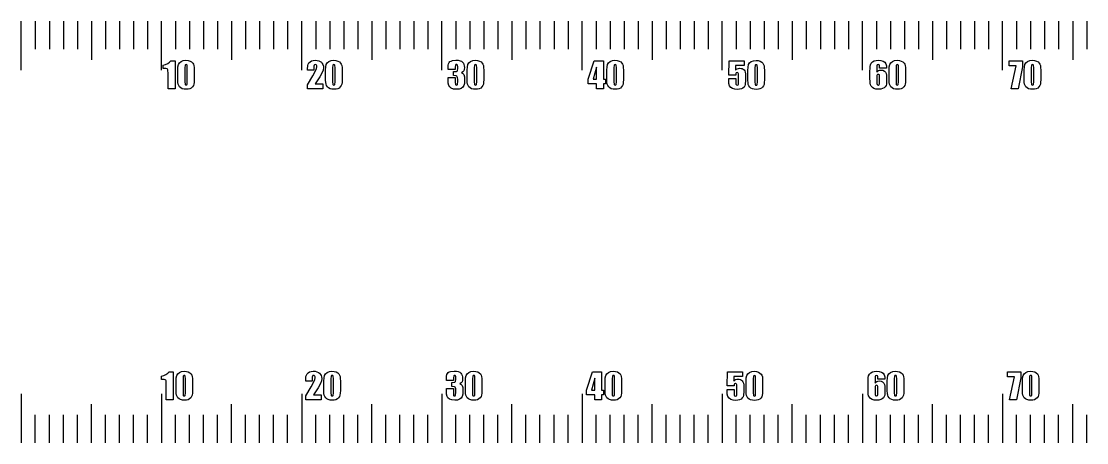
# Model space of a CAD drawing. Header units: millimetres. Extents: x -73 to 81, y -16 to 70.
# Drawn here: x -73 to 3, y 39.9 to 70 of the extents above; entities that cross this region are included whole.
import ezdxf

# ---------------------------------------------------------------- set-up
doc = ezdxf.new("R2010")
doc.units = ezdxf.units.MM
doc.layers.get('0').update_dxf_attribs({"color": 13})

msp = doc.modelspace()

# ---------------------------------------------------------------- linework, layer by layer
for points in [[(-73, 66.5), (-73, 70)], [(-72, 70), (-72, 68)], [(-71, 70), (-71, 68)], [(-70, 70), (-70, 68)], [(-69, 70), (-69, 68)], [(-68, 70), (-68, 67.25)], [(-67, 70), (-67, 68)], [(-66, 70), (-66, 68)], [(-65, 70), (-65, 68)], [(-64, 70), (-64, 68)], [(-63, 66.5), (-63, 69.95), (-63, 70)], [(-62, 70), (-62, 68)], [(-61, 70), (-61, 68)], [(-60, 70), (-60, 68)], [(-59, 70), (-59, 68)], [(-58, 70), (-58, 67.25)], [(-57, 70), (-57, 68)], [(-56, 70), (-56, 68)], [(-55, 70), (-55, 68)], [(-54, 70), (-54, 68)], [(-53, 66.5), (-53, 70)], [(-52, 70), (-52, 68)], [(-51, 70), (-51, 68)], [(-50, 70), (-50, 68)], [(-49, 70), (-49, 68)], [(-48, 70), (-48, 67.25)], [(-47, 70), (-47, 68)], [(-46, 70), (-46, 68)], [(-45, 70), (-45, 68)], [(-44, 70), (-44, 68)], [(-43, 66.5), (-43, 70)], [(-42, 70), (-42, 68)], [(-41, 70), (-41, 68)], [(-40, 70), (-40, 68)], [(-39, 70), (-39, 68)], [(-38, 70), (-38, 67.25)], [(-37, 70), (-37, 68)], [(-36, 70), (-36, 68)], [(-35, 70), (-35, 68)], [(-34, 70), (-34, 68)], [(-33, 66.5), (-33, 70)], [(-32, 70), (-32, 68)], [(-31, 70), (-31, 68)], [(-30, 70), (-30, 68)], [(-29, 70), (-29, 68)], [(-28, 70), (-28, 67.25)], [(-27, 70), (-27, 68)], [(-26, 70), (-26, 68)], [(-25, 70), (-25, 68)], [(-24, 70), (-24, 68)], [(-23, 66.5), (-23, 70)], [(-22, 70), (-22, 68)], [(-21, 70), (-21, 68)], [(-20, 70), (-20, 68)], [(-19, 70), (-19, 68)], [(-18, 70), (-18, 67.25)], [(-17, 70), (-17, 68)], [(-16, 70), (-16, 68)], [(-15, 70), (-15, 68)], [(-14, 70), (-14, 68)], [(-13, 66.5), (-13, 70)], [(-12, 70), (-12, 68)], [(-11, 70), (-11, 68)], [(-10, 70), (-10, 68)], [(-9, 70), (-9, 68)], [(-8, 70), (-8, 67.25)], [(-7, 70), (-7, 68)], [(-6, 70), (-6, 68)], [(-5, 70), (-5, 68)], [(-4, 70), (-4, 68)], [(-3, 66.5), (-3, 70)], [(-2, 70), (-2, 68)], [(-1, 70), (-1, 68)], [(0, 70), (0, 68)], [(1, 70), (1, 68)], [(2, 70), (2, 67.25)], [(3, 70), (3, 68)], [(-73, 43.4), (-73, 39.95), (-73, 39.9)], [(-63, 43.4), (-63, 39.9)], [(-53, 43.4), (-53, 39.9)], [(-43, 43.4), (-43, 39.9)], [(-33, 43.4), (-33, 39.9)], [(-23, 43.4), (-23, 39.9)], [(-13, 43.4), (-13, 39.9)], [(-3, 43.4), (-3, 39.9)], [(-68, 39.9), (-68, 42.65)], [(-58, 39.9), (-58, 42.65)], [(-48, 39.9), (-48, 42.65)], [(-38, 39.9), (-38, 42.65)], [(-28, 39.9), (-28, 42.65)], [(-18, 39.9), (-18, 42.65)], [(-8, 39.9), (-8, 42.65)], [(2, 39.9), (2, 42.65)], [(-72, 39.9), (-72, 41.9)], [(-71, 39.9), (-71, 41.9)], [(-70, 39.9), (-70, 41.9)], [(-69, 39.9), (-69, 41.9)], [(-67, 39.9), (-67, 41.9)], [(-66, 39.9), (-66, 41.9)], [(-65, 39.9), (-65, 41.9)], [(-64, 39.9), (-64, 41.9)], [(-62, 39.9), (-62, 41.9)], [(-61, 39.9), (-61, 41.9)], [(-60, 39.9), (-60, 41.9)], [(-59, 39.9), (-59, 41.9)], [(-57, 39.9), (-57, 41.9)], [(-56, 39.9), (-56, 41.9)], [(-55, 39.9), (-55, 41.9)], [(-54, 39.9), (-54, 41.9)], [(-52, 39.9), (-52, 41.9)], [(-51, 39.9), (-51, 41.9)], [(-50, 39.9), (-50, 41.9)], [(-49, 39.9), (-49, 41.9)], [(-47, 39.9), (-47, 41.9)], [(-46, 39.9), (-46, 41.9)], [(-45, 39.9), (-45, 41.9)], [(-44, 39.9), (-44, 41.9)], [(-42, 39.9), (-42, 41.9)], [(-41, 39.9), (-41, 41.9)], [(-40, 39.9), (-40, 41.9)], [(-39, 39.9), (-39, 41.9)], [(-37, 39.9), (-37, 41.9)], [(-36, 39.9), (-36, 41.9)], [(-35, 39.9), (-35, 41.9)], [(-34, 39.9), (-34, 41.9)], [(-32, 39.9), (-32, 41.9)], [(-31, 39.9), (-31, 41.9)], [(-30, 39.9), (-30, 41.9)], [(-29, 39.9), (-29, 41.9)], [(-27, 39.9), (-27, 41.9)], [(-26, 39.9), (-26, 41.9)], [(-25, 39.9), (-25, 41.9)], [(-24, 39.9), (-24, 41.9)], [(-22, 39.9), (-22, 41.9)], [(-21, 39.9), (-21, 41.9)], [(-20, 39.9), (-20, 41.9)], [(-19, 39.9), (-19, 41.9)], [(-17, 39.9), (-17, 41.9)], [(-16, 39.9), (-16, 41.9)], [(-15, 39.9), (-15, 41.9)], [(-14, 39.9), (-14, 41.9)], [(-12, 39.9), (-12, 41.9)], [(-11, 39.9), (-11, 41.9)], [(-10, 39.9), (-10, 41.9)], [(-9, 39.9), (-9, 41.9)], [(-7, 39.9), (-7, 41.9)], [(-6, 39.9), (-6, 41.9)], [(-5, 39.9), (-5, 41.9)], [(-4, 39.9), (-4, 41.9)], [(-2, 39.9), (-2, 41.9)], [(-1, 39.9), (-1, 41.9)], [(0, 39.9), (0, 41.9)], [(1, 39.9), (1, 41.9)], [(3, 39.9), (3, 41.9)]]:
    msp.add_lwpolyline(points)
for points in [[(-62.563, 66.573), (-62.603, 66.602), (-62.684, 66.62), (-62.826, 66.626), (-62.875, 66.626), (-62.875, 66.86), (-62.705, 66.909), (-62.557, 66.979), (-62.43, 67.069), (-62.326, 67.18), (-62.032, 67.18), (-62.032, 65.18), (-62.531, 65.18), (-62.531, 66.252), (-62.542, 66.531)], [(-60.717, 66.932), (-60.683, 66.834), (-60.666, 66.699), (-60.66, 66.503), (-60.66, 65.836), (-60.667, 65.639), (-60.685, 65.505), (-60.723, 65.404), (-60.788, 65.311), (-60.874, 65.233), (-60.975, 65.181), (-61.092, 65.151), (-61.221, 65.142), (-61.385, 65.152), (-61.519, 65.183), (-61.626, 65.236), (-61.708, 65.312), (-61.768, 65.402), (-61.808, 65.497), (-61.83, 65.622), (-61.838, 65.805), (-61.838, 66.503), (-61.826, 66.744), (-61.79, 66.915), (-61.719, 67.039), (-61.601, 67.135), (-61.445, 67.197), (-61.258, 67.218), (-61.103, 67.204), (-60.964, 67.161), (-60.851, 67.097), (-60.77, 67.02)], [(-61.296, 65.458), (-61.25, 65.449), (-61.204, 65.46), (-61.177, 65.491), (-61.16, 65.68), (-61.16, 66.671), (-61.175, 66.87), (-61.201, 66.901), (-61.247, 66.911), (-61.293, 66.9), (-61.321, 66.868), (-61.339, 66.671), (-61.339, 65.695), (-61.322, 65.485)], [(-51.976, 66.901), (-52.026, 66.911), (-52.076, 66.899), (-52.111, 66.866), (-52.132, 66.8), (-52.138, 66.689), (-52.138, 66.499), (-52.586, 66.499), (-52.586, 66.572), (-52.568, 66.837), (-52.538, 66.933), (-52.483, 67.028), (-52.405, 67.11), (-52.306, 67.17), (-52.187, 67.206), (-52.046, 67.218), (-51.906, 67.209), (-51.784, 67.181), (-51.681, 67.135), (-51.596, 67.071), (-51.529, 66.992), (-51.481, 66.903), (-51.453, 66.805), (-51.443, 66.697), (-51.464, 66.52), (-51.529, 66.334), (-51.698, 66.035), (-52.035, 65.521), (-51.487, 65.521), (-51.487, 65.18), (-52.586, 65.18), (-52.585, 65.465), (-52.196, 66.111), (-52.005, 66.453), (-51.936, 66.622), (-51.913, 66.749), (-51.92, 66.82), (-51.941, 66.87)], [(-50.172, 66.932), (-50.139, 66.834), (-50.122, 66.699), (-50.116, 66.503), (-50.116, 65.836), (-50.122, 65.639), (-50.141, 65.505), (-50.179, 65.404), (-50.243, 65.311), (-50.329, 65.233), (-50.431, 65.181), (-50.548, 65.151), (-50.677, 65.142), (-50.841, 65.152), (-50.975, 65.183), (-51.081, 65.236), (-51.164, 65.312), (-51.224, 65.402), (-51.264, 65.497), (-51.286, 65.622), (-51.294, 65.805), (-51.294, 66.503), (-51.282, 66.744), (-51.246, 66.915), (-51.175, 67.039), (-51.057, 67.135), (-50.901, 67.197), (-50.714, 67.218), (-50.558, 67.204), (-50.42, 67.161), (-50.307, 67.097), (-50.226, 67.02)], [(-50.751, 65.458), (-50.705, 65.449), (-50.659, 65.46), (-50.633, 65.491), (-50.615, 65.68), (-50.615, 66.671), (-50.631, 66.87), (-50.657, 66.901), (-50.703, 66.911), (-50.749, 66.9), (-50.777, 66.868), (-50.794, 66.671), (-50.794, 65.695), (-50.778, 65.485)], [(-41.921, 66.902), (-41.961, 66.911), (-42.004, 66.902), (-42.032, 66.875), (-42.051, 66.725), (-42.051, 66.561), (-42.55, 66.561), (-42.55, 66.731), (-42.542, 66.863), (-42.517, 66.972), (-42.476, 67.057), (-42.419, 67.119), (-42.344, 67.163), (-42.25, 67.194), (-42.003, 67.219), (-41.839, 67.211), (-41.703, 67.185), (-41.596, 67.141), (-41.519, 67.08), (-41.463, 67.003), (-41.423, 66.913), (-41.399, 66.81), (-41.391, 66.692), (-41.403, 66.548), (-41.437, 66.45), (-41.5, 66.378), (-41.598, 66.313), (-41.498, 66.263), (-41.428, 66.188), (-41.387, 66.042), (-41.373, 65.779), (-41.386, 65.568), (-41.427, 65.409), (-41.501, 65.293), (-41.615, 65.209), (-41.767, 65.157), (-41.957, 65.14), (-42.169, 65.16), (-42.33, 65.22), (-42.442, 65.309), (-42.507, 65.415), (-42.539, 65.573), (-42.55, 65.816), (-42.55, 65.974), (-42.051, 65.974), (-42.051, 65.649), (-42.035, 65.484), (-42.011, 65.458), (-41.967, 65.449), (-41.919, 65.46), (-41.89, 65.494), (-41.872, 65.726), (-41.872, 65.864), (-41.878, 65.964), (-41.898, 66.032), (-41.93, 66.076), (-41.974, 66.102), (-42.171, 66.121), (-42.171, 66.411), (-41.951, 66.425), (-41.915, 66.447), (-41.89, 66.484), (-41.872, 66.628), (-41.872, 66.739), (-41.877, 66.826), (-41.893, 66.877)], [(-40.072, 66.932), (-40.039, 66.834), (-40.022, 66.699), (-40.016, 66.503), (-40.016, 65.836), (-40.023, 65.639), (-40.041, 65.505), (-40.079, 65.404), (-40.144, 65.311), (-40.229, 65.233), (-40.331, 65.181), (-40.448, 65.151), (-40.577, 65.142), (-40.741, 65.152), (-40.875, 65.183), (-40.981, 65.236), (-41.064, 65.312), (-41.124, 65.402), (-41.164, 65.497), (-41.186, 65.622), (-41.194, 65.805), (-41.194, 66.503), (-41.182, 66.744), (-41.146, 66.915), (-41.075, 67.039), (-40.957, 67.135), (-40.801, 67.197), (-40.614, 67.218), (-40.459, 67.204), (-40.32, 67.161), (-40.207, 67.097), (-40.126, 67.02)], [(-40.651, 65.458), (-40.606, 65.449), (-40.56, 65.46), (-40.533, 65.491), (-40.515, 65.68), (-40.515, 66.671), (-40.531, 66.87), (-40.557, 66.901), (-40.603, 66.911), (-40.649, 66.9), (-40.677, 66.868), (-40.695, 66.671), (-40.695, 65.695), (-40.678, 65.485)], [(-31.333, 65.532), (-31.476, 65.532), (-31.476, 65.18), (-31.975, 65.18), (-31.975, 65.532), (-32.568, 65.532), (-32.568, 65.873), (-32.136, 67.18), (-31.476, 67.18), (-31.476, 65.873), (-31.333, 65.873)], [(-30.109, 66.932), (-30.075, 66.834), (-30.058, 66.699), (-30.052, 66.503), (-30.052, 65.836), (-30.059, 65.639), (-30.077, 65.505), (-30.115, 65.404), (-30.18, 65.311), (-30.266, 65.233), (-30.367, 65.181), (-30.484, 65.151), (-30.613, 65.142), (-30.777, 65.152), (-30.911, 65.183), (-31.018, 65.236), (-31.1, 65.312), (-31.16, 65.402), (-31.2, 65.497), (-31.222, 65.622), (-31.23, 65.805), (-31.23, 66.503), (-31.218, 66.744), (-31.182, 66.915), (-31.111, 67.039), (-30.993, 67.135), (-30.837, 67.197), (-30.65, 67.218), (-30.495, 67.204), (-30.356, 67.161), (-30.243, 67.097), (-30.162, 67.02)], [(-30.688, 65.458), (-30.642, 65.449), (-30.596, 65.46), (-30.569, 65.491), (-30.552, 65.68), (-30.552, 66.671), (-30.567, 66.87), (-30.593, 66.901), (-30.639, 66.911), (-30.685, 66.9), (-30.713, 66.868), (-30.731, 66.671), (-30.731, 65.695), (-30.714, 65.485)], [(-21.892, 66.328), (-21.939, 66.338), (-21.997, 66.317), (-22.027, 66.272), (-22.034, 66.161), (-22.528, 66.161), (-22.507, 67.169), (-21.436, 67.169), (-21.436, 66.849), (-22.055, 66.849), (-22.055, 66.509), (-21.993, 66.569), (-21.922, 66.612), (-21.843, 66.637), (-21.756, 66.646), (-21.659, 66.639), (-21.575, 66.617), (-21.503, 66.581), (-21.444, 66.531), (-21.398, 66.459), (-21.365, 66.362), (-21.345, 66.237), (-21.338, 66.086), (-21.338, 65.801), (-21.359, 65.489), (-21.391, 65.393), (-21.446, 65.305), (-21.526, 65.23), (-21.632, 65.175), (-21.764, 65.142), (-21.923, 65.13), (-22.104, 65.147), (-22.262, 65.198), (-22.388, 65.281), (-22.471, 65.398), (-22.517, 65.568), (-22.533, 65.811), (-22.533, 65.92), (-22.034, 65.92), (-22.034, 65.795), (-22.02, 65.519), (-21.99, 65.458), (-21.926, 65.438), (-21.866, 65.461), (-21.842, 65.512), (-21.837, 65.748), (-21.837, 66.144), (-21.843, 66.239), (-21.861, 66.298)], [(-20.047, 66.921), (-20.013, 66.823), (-19.996, 66.688), (-19.991, 66.492), (-19.991, 65.825), (-19.997, 65.628), (-20.015, 65.493), (-20.053, 65.393), (-20.118, 65.3), (-20.204, 65.222), (-20.306, 65.17), (-20.422, 65.14), (-20.551, 65.13), (-20.715, 65.141), (-20.849, 65.172), (-20.956, 65.225), (-21.038, 65.301), (-21.098, 65.391), (-21.138, 65.485), (-21.16, 65.611), (-21.168, 65.794), (-21.168, 66.492), (-21.156, 66.733), (-21.12, 66.904), (-21.049, 67.028), (-20.931, 67.124), (-20.775, 67.186), (-20.588, 67.207), (-20.433, 67.193), (-20.294, 67.149), (-20.181, 67.086), (-20.1, 67.009)], [(-20.626, 65.447), (-20.58, 65.438), (-20.534, 65.448), (-20.507, 65.48), (-20.49, 65.669), (-20.49, 66.66), (-20.505, 66.859), (-20.531, 66.889), (-20.577, 66.899), (-20.623, 66.889), (-20.651, 66.857), (-20.669, 66.66), (-20.669, 65.684), (-20.652, 65.474)], [(-11.937, 66.887), (-11.965, 66.827), (-11.969, 66.677), (-11.969, 66.358), (-11.922, 66.429), (-11.856, 66.479), (-11.774, 66.509), (-11.674, 66.519), (-11.544, 66.5), (-11.431, 66.445), (-11.346, 66.363), (-11.298, 66.267), (-11.277, 66.145), (-11.27, 65.987), (-11.27, 65.827), (-11.286, 65.515), (-11.315, 65.416), (-11.372, 65.325), (-11.454, 65.248), (-11.563, 65.19), (-11.695, 65.154), (-11.846, 65.142), (-12.03, 65.155), (-12.176, 65.197), (-12.29, 65.265), (-12.375, 65.357), (-12.43, 65.464), (-12.456, 65.576), (-12.468, 66.022), (-12.468, 66.299), (-12.457, 66.777), (-12.431, 66.894), (-12.372, 67.004), (-12.282, 67.098), (-12.166, 67.166), (-12.025, 67.206), (-11.865, 67.219), (-11.674, 67.202), (-11.52, 67.151), (-11.405, 67.07), (-11.328, 66.96), (-11.284, 66.82), (-11.27, 66.649), (-11.769, 66.649), (-11.772, 66.825), (-11.801, 66.886), (-11.874, 66.911)], [(-9.977, 66.932), (-9.943, 66.834), (-9.926, 66.699), (-9.921, 66.503), (-9.921, 65.836), (-9.927, 65.639), (-9.945, 65.505), (-9.983, 65.404), (-10.048, 65.311), (-10.134, 65.233), (-10.236, 65.181), (-10.352, 65.151), (-10.481, 65.142), (-10.645, 65.152), (-10.779, 65.183), (-10.886, 65.236), (-10.968, 65.312), (-11.028, 65.402), (-11.068, 65.497), (-11.09, 65.622), (-11.098, 65.805), (-11.098, 66.503), (-11.086, 66.744), (-11.05, 66.915), (-10.979, 67.039), (-10.861, 67.135), (-10.705, 67.197), (-10.519, 67.218), (-10.363, 67.204), (-10.225, 67.161), (-10.111, 67.097), (-10.031, 67.02)], [(-10.556, 65.458), (-10.51, 65.449), (-10.464, 65.46), (-10.437, 65.491), (-10.42, 65.68), (-10.42, 66.671), (-10.435, 66.87), (-10.461, 66.901), (-10.507, 66.911), (-10.554, 66.9), (-10.581, 66.868), (-10.599, 66.671), (-10.599, 65.695), (-10.582, 65.485)], [(-2.525, 66.82), (-2.525, 67.18), (-1.571, 67.18), (-1.571, 66.744), (-1.89, 65.18), (-2.386, 65.18), (-2.031, 66.82)], [(-0.339, 66.932), (-0.305, 66.834), (-0.288, 66.699), (-0.283, 66.503), (-0.283, 65.836), (-0.289, 65.639), (-0.307, 65.505), (-0.345, 65.404), (-0.41, 65.311), (-0.496, 65.233), (-0.598, 65.181), (-0.714, 65.151), (-0.843, 65.142), (-1.007, 65.152), (-1.141, 65.183), (-1.248, 65.236), (-1.33, 65.312), (-1.39, 65.402), (-1.43, 65.497), (-1.452, 65.622), (-1.46, 65.805), (-1.46, 66.503), (-1.448, 66.744), (-1.412, 66.915), (-1.341, 67.039), (-1.223, 67.135), (-1.067, 67.197), (-0.881, 67.218), (-0.725, 67.204), (-0.587, 67.161), (-0.473, 67.097), (-0.393, 67.02)], [(-0.918, 65.458), (-0.872, 65.449), (-0.826, 65.46), (-0.799, 65.491), (-0.782, 65.68), (-0.782, 66.671), (-0.797, 66.87), (-0.823, 66.901), (-0.869, 66.911), (-0.916, 66.9), (-0.943, 66.868), (-0.961, 66.671), (-0.961, 65.695), (-0.944, 65.485)], [(-31.975, 65.873), (-31.975, 66.724), (-32.195, 65.873)], [(-11.914, 66.201), (-11.945, 66.172), (-11.963, 66.117), (-11.969, 66.025), (-11.969, 65.663), (-11.963, 65.554), (-11.946, 65.49), (-11.916, 65.459), (-11.87, 65.449), (-11.803, 65.481), (-11.777, 65.539), (-11.769, 65.651), (-11.769, 66.025), (-11.775, 66.114), (-11.792, 66.171), (-11.823, 66.2), (-11.869, 66.21)], [(-62.687, 44.364), (-62.728, 44.394), (-62.808, 44.412), (-62.951, 44.418), (-63, 44.418), (-63, 44.651), (-62.83, 44.701), (-62.682, 44.77), (-62.555, 44.861), (-62.45, 44.972), (-62.156, 44.972), (-62.156, 42.972), (-62.655, 42.972), (-62.655, 44.044), (-62.666, 44.323)], [(-60.841, 44.724), (-60.808, 44.626), (-60.791, 44.491), (-60.785, 44.295), (-60.785, 43.628), (-60.791, 43.431), (-60.81, 43.297), (-60.848, 43.196), (-60.912, 43.103), (-60.998, 43.025), (-61.1, 42.973), (-61.216, 42.943), (-61.346, 42.933), (-61.51, 42.944), (-61.644, 42.975), (-61.75, 43.028), (-61.833, 43.104), (-61.893, 43.194), (-61.933, 43.289), (-61.955, 43.414), (-61.962, 43.597), (-61.962, 44.295), (-61.95, 44.536), (-61.915, 44.707), (-61.844, 44.831), (-61.726, 44.927), (-61.569, 44.989), (-61.383, 45.01), (-61.227, 44.996), (-61.089, 44.953), (-60.976, 44.889), (-60.895, 44.812)], [(-52.101, 44.692), (-52.15, 44.702), (-52.2, 44.691), (-52.235, 44.658), (-52.256, 44.591), (-52.263, 44.481), (-52.263, 44.291), (-52.71, 44.291), (-52.71, 44.364), (-52.693, 44.629), (-52.663, 44.725), (-52.608, 44.82), (-52.53, 44.902), (-52.431, 44.962), (-52.312, 44.998), (-52.17, 45.01), (-52.031, 45.001), (-51.909, 44.973), (-51.805, 44.927), (-51.72, 44.862), (-51.653, 44.784), (-51.606, 44.695), (-51.577, 44.597), (-51.568, 44.489), (-51.589, 44.312), (-51.653, 44.125), (-51.823, 43.827), (-52.159, 43.313), (-51.612, 43.313), (-51.612, 42.972), (-52.71, 42.972), (-52.71, 43.257), (-52.321, 43.903), (-52.13, 44.245), (-52.061, 44.413), (-52.038, 44.541), (-52.045, 44.612), (-52.066, 44.662)], [(-50.297, 44.724), (-50.264, 44.626), (-50.247, 44.491), (-50.241, 44.295), (-50.241, 43.628), (-50.247, 43.431), (-50.266, 43.297), (-50.304, 43.196), (-50.368, 43.103), (-50.454, 43.025), (-50.556, 42.973), (-50.672, 42.943), (-50.802, 42.933), (-50.966, 42.944), (-51.099, 42.975), (-51.206, 43.028), (-51.288, 43.104), (-51.349, 43.194), (-51.388, 43.289), (-51.411, 43.414), (-51.418, 43.597), (-51.418, 44.295), (-51.406, 44.536), (-51.371, 44.707), (-51.3, 44.831), (-51.182, 44.927), (-51.025, 44.989), (-50.839, 45.01), (-50.683, 44.996), (-50.545, 44.953), (-50.431, 44.889), (-50.351, 44.812)], [(-42.046, 44.694), (-42.085, 44.702), (-42.129, 44.694), (-42.156, 44.667), (-42.176, 44.517), (-42.176, 44.353), (-42.675, 44.353), (-42.675, 44.523), (-42.666, 44.655), (-42.642, 44.763), (-42.601, 44.849), (-42.544, 44.911), (-42.469, 44.955), (-42.374, 44.986), (-42.127, 45.011), (-41.963, 45.002), (-41.828, 44.976), (-41.721, 44.933), (-41.643, 44.872), (-41.587, 44.795), (-41.548, 44.705), (-41.524, 44.601), (-41.516, 44.484), (-41.527, 44.339), (-41.562, 44.241), (-41.625, 44.17), (-41.722, 44.105), (-41.623, 44.055), (-41.553, 43.98), (-41.511, 43.834), (-41.497, 43.571), (-41.511, 43.359), (-41.552, 43.201), (-41.626, 43.085), (-41.739, 43.001), (-41.892, 42.949), (-42.082, 42.932), (-42.293, 42.952), (-42.454, 43.012), (-42.566, 43.1), (-42.632, 43.207), (-42.664, 43.365), (-42.675, 43.608), (-42.675, 43.766), (-42.176, 43.766), (-42.176, 43.441), (-42.16, 43.276), (-42.135, 43.25), (-42.092, 43.241), (-42.043, 43.252), (-42.015, 43.285), (-41.996, 43.518), (-41.996, 43.656), (-42.003, 43.755), (-42.022, 43.824), (-42.054, 43.868), (-42.099, 43.894), (-42.295, 43.913), (-42.295, 44.203), (-42.075, 44.217), (-42.039, 44.238), (-42.015, 44.276), (-41.996, 44.419), (-41.996, 44.531), (-42.002, 44.618), (-42.018, 44.669)], [(-40.197, 44.724), (-40.164, 44.626), (-40.147, 44.491), (-40.141, 44.295), (-40.141, 43.628), (-40.147, 43.431), (-40.166, 43.297), (-40.204, 43.196), (-40.268, 43.103), (-40.354, 43.025), (-40.456, 42.973), (-40.572, 42.943), (-40.702, 42.933), (-40.866, 42.944), (-40.999, 42.975), (-41.106, 43.028), (-41.188, 43.104), (-41.249, 43.194), (-41.289, 43.289), (-41.311, 43.414), (-41.318, 43.597), (-41.318, 44.295), (-41.306, 44.536), (-41.271, 44.707), (-41.2, 44.831), (-41.082, 44.927), (-40.925, 44.989), (-40.739, 45.01), (-40.583, 44.996), (-40.445, 44.953), (-40.331, 44.889), (-40.251, 44.812)], [(-31.458, 43.324), (-31.6, 43.324), (-31.6, 42.972), (-32.099, 42.972), (-32.099, 43.324), (-32.692, 43.324), (-32.692, 43.665), (-32.261, 44.972), (-31.6, 44.972), (-31.6, 43.665), (-31.458, 43.665)], [(-30.233, 44.724), (-30.2, 44.626), (-30.183, 44.491), (-30.177, 44.295), (-30.177, 43.628), (-30.183, 43.431), (-30.202, 43.297), (-30.24, 43.196), (-30.304, 43.103), (-30.39, 43.025), (-30.492, 42.973), (-30.608, 42.943), (-30.738, 42.933), (-30.902, 42.944), (-31.036, 42.975), (-31.142, 43.028), (-31.225, 43.104), (-31.285, 43.194), (-31.325, 43.289), (-31.347, 43.414), (-31.354, 43.597), (-31.354, 44.295), (-31.342, 44.536), (-31.307, 44.707), (-31.236, 44.831), (-31.118, 44.927), (-30.961, 44.989), (-30.775, 45.01), (-30.619, 44.996), (-30.481, 44.953), (-30.368, 44.889), (-30.287, 44.812)], [(-22.017, 44.12), (-22.063, 44.13), (-22.121, 44.109), (-22.152, 44.064), (-22.158, 43.952), (-22.652, 43.952), (-22.631, 44.96), (-21.56, 44.96), (-21.56, 44.64), (-22.179, 44.64), (-22.179, 44.301), (-22.117, 44.361), (-22.047, 44.404), (-21.968, 44.429), (-21.88, 44.438), (-21.784, 44.431), (-21.699, 44.409), (-21.628, 44.373), (-21.568, 44.322), (-21.522, 44.251), (-21.489, 44.154), (-21.469, 44.029), (-21.463, 43.878), (-21.463, 43.593), (-21.483, 43.281), (-21.515, 43.185), (-21.57, 43.097), (-21.65, 43.022), (-21.756, 42.967), (-21.889, 42.933), (-22.047, 42.922), (-22.228, 42.939), (-22.387, 42.989), (-22.513, 43.073), (-22.596, 43.19), (-22.642, 43.36), (-22.657, 43.603), (-22.657, 43.711), (-22.158, 43.711), (-22.158, 43.587), (-22.145, 43.311), (-22.114, 43.25), (-22.051, 43.23), (-21.991, 43.253), (-21.966, 43.304), (-21.962, 43.54), (-21.962, 43.936), (-21.968, 44.031), (-21.985, 44.089)], [(-20.171, 44.713), (-20.138, 44.614), (-20.121, 44.48), (-20.115, 44.283), (-20.115, 43.616), (-20.121, 43.42), (-20.14, 43.285), (-20.178, 43.185), (-20.242, 43.091), (-20.328, 43.014), (-20.43, 42.962), (-20.547, 42.932), (-20.676, 42.922), (-20.84, 42.932), (-20.974, 42.963), (-21.08, 43.016), (-21.163, 43.093), (-21.223, 43.183), (-21.263, 43.277), (-21.285, 43.403), (-21.292, 43.585), (-21.292, 44.283), (-21.28, 44.524), (-21.245, 44.696), (-21.174, 44.82), (-21.056, 44.916), (-20.899, 44.978), (-20.713, 44.999), (-20.557, 44.984), (-20.419, 44.941), (-20.306, 44.877), (-20.225, 44.801)], [(-12.061, 44.679), (-12.09, 44.618), (-12.093, 44.469), (-12.093, 44.15), (-12.046, 44.22), (-11.981, 44.271), (-11.898, 44.301), (-11.798, 44.311), (-11.669, 44.292), (-11.556, 44.237), (-11.47, 44.155), (-11.423, 44.059), (-11.401, 43.937), (-11.394, 43.778), (-11.394, 43.619), (-11.41, 43.306), (-11.44, 43.208), (-11.496, 43.117), (-11.579, 43.039), (-11.688, 42.982), (-11.819, 42.945), (-11.971, 42.933), (-12.154, 42.947), (-12.301, 42.989), (-12.415, 43.057), (-12.499, 43.149), (-12.554, 43.256), (-12.581, 43.368), (-12.592, 43.814), (-12.592, 44.091), (-12.582, 44.568), (-12.555, 44.686), (-12.496, 44.796), (-12.407, 44.89), (-12.29, 44.957), (-12.15, 44.998), (-11.99, 45.011), (-11.798, 44.994), (-11.645, 44.943), (-11.529, 44.861), (-11.452, 44.752), (-11.409, 44.612), (-11.394, 44.44), (-11.893, 44.44), (-11.896, 44.617), (-11.926, 44.678), (-11.998, 44.702)], [(-10.101, 44.724), (-10.068, 44.626), (-10.051, 44.491), (-10.045, 44.295), (-10.045, 43.628), (-10.051, 43.431), (-10.07, 43.297), (-10.108, 43.196), (-10.172, 43.103), (-10.258, 43.025), (-10.36, 42.973), (-10.477, 42.943), (-10.606, 42.933), (-10.77, 42.944), (-10.904, 42.975), (-11.01, 43.028), (-11.093, 43.104), (-11.153, 43.194), (-11.193, 43.289), (-11.215, 43.414), (-11.222, 43.597), (-11.222, 44.295), (-11.211, 44.536), (-11.175, 44.707), (-11.104, 44.831), (-10.986, 44.927), (-10.829, 44.989), (-10.643, 45.01), (-10.487, 44.996), (-10.349, 44.953), (-10.236, 44.889), (-10.155, 44.812)], [(-2.649, 44.612), (-2.649, 44.972), (-1.696, 44.972), (-1.696, 44.536), (-2.014, 42.972), (-2.511, 42.972), (-2.156, 44.612)], [(-0.463, 44.724), (-0.43, 44.626), (-0.413, 44.491), (-0.407, 44.295), (-0.407, 43.628), (-0.413, 43.431), (-0.432, 43.297), (-0.47, 43.196), (-0.534, 43.103), (-0.62, 43.025), (-0.722, 42.973), (-0.839, 42.943), (-0.968, 42.933), (-1.132, 42.944), (-1.266, 42.975), (-1.372, 43.028), (-1.455, 43.104), (-1.515, 43.194), (-1.555, 43.289), (-1.577, 43.414), (-1.584, 43.597), (-1.584, 44.295), (-1.573, 44.536), (-1.537, 44.707), (-1.466, 44.831), (-1.348, 44.927), (-1.192, 44.989), (-1.005, 45.01), (-0.849, 44.996), (-0.711, 44.953), (-0.598, 44.889), (-0.517, 44.812)], [(-61.42, 43.25), (-61.374, 43.241), (-61.328, 43.251), (-61.301, 43.283), (-61.284, 43.472), (-61.284, 44.463), (-61.3, 44.662), (-61.325, 44.692), (-61.372, 44.702), (-61.418, 44.692), (-61.445, 44.66), (-61.463, 44.463), (-61.463, 43.487), (-61.447, 43.277)], [(-50.876, 43.25), (-50.83, 43.241), (-50.784, 43.251), (-50.757, 43.283), (-50.74, 43.472), (-50.74, 44.463), (-50.755, 44.662), (-50.781, 44.692), (-50.828, 44.702), (-50.874, 44.692), (-50.901, 44.66), (-50.919, 44.463), (-50.919, 43.487), (-50.902, 43.277)], [(-40.776, 43.25), (-40.73, 43.241), (-40.684, 43.251), (-40.657, 43.283), (-40.64, 43.472), (-40.64, 44.463), (-40.655, 44.662), (-40.681, 44.692), (-40.728, 44.702), (-40.774, 44.692), (-40.801, 44.66), (-40.819, 44.463), (-40.819, 43.487), (-40.802, 43.277)], [(-32.099, 43.665), (-32.099, 44.516), (-32.32, 43.665)], [(-30.812, 43.25), (-30.766, 43.241), (-30.72, 43.251), (-30.693, 43.283), (-30.676, 43.472), (-30.676, 44.463), (-30.692, 44.662), (-30.717, 44.692), (-30.764, 44.702), (-30.81, 44.692), (-30.837, 44.66), (-30.855, 44.463), (-30.855, 43.487), (-30.839, 43.277)], [(-20.75, 43.239), (-20.704, 43.23), (-20.658, 43.24), (-20.631, 43.272), (-20.614, 43.461), (-20.614, 44.451), (-20.63, 44.651), (-20.655, 44.681), (-20.702, 44.691), (-20.748, 44.68), (-20.775, 44.648), (-20.793, 44.451), (-20.793, 43.476), (-20.777, 43.266)], [(-10.68, 43.25), (-10.634, 43.241), (-10.588, 43.251), (-10.562, 43.283), (-10.544, 43.472), (-10.544, 44.463), (-10.56, 44.662), (-10.585, 44.692), (-10.632, 44.702), (-10.678, 44.692), (-10.705, 44.66), (-10.723, 44.463), (-10.723, 43.487), (-10.707, 43.277)], [(-1.042, 43.25), (-0.996, 43.241), (-0.95, 43.251), (-0.924, 43.283), (-0.906, 43.472), (-0.906, 44.463), (-0.922, 44.662), (-0.948, 44.692), (-0.994, 44.702), (-1.04, 44.692), (-1.068, 44.66), (-1.085, 44.463), (-1.085, 43.487), (-1.069, 43.277)], [(-12.038, 43.993), (-12.069, 43.964), (-12.087, 43.909), (-12.093, 43.817), (-12.093, 43.455), (-12.088, 43.345), (-12.071, 43.282), (-12.04, 43.251), (-11.995, 43.241), (-11.928, 43.272), (-11.902, 43.331), (-11.893, 43.442), (-11.893, 43.817), (-11.899, 43.906), (-11.917, 43.962), (-11.948, 43.992), (-11.993, 44.002)]]:
    msp.add_lwpolyline(points, close=True)

doc.saveas('drawing.dxf')
